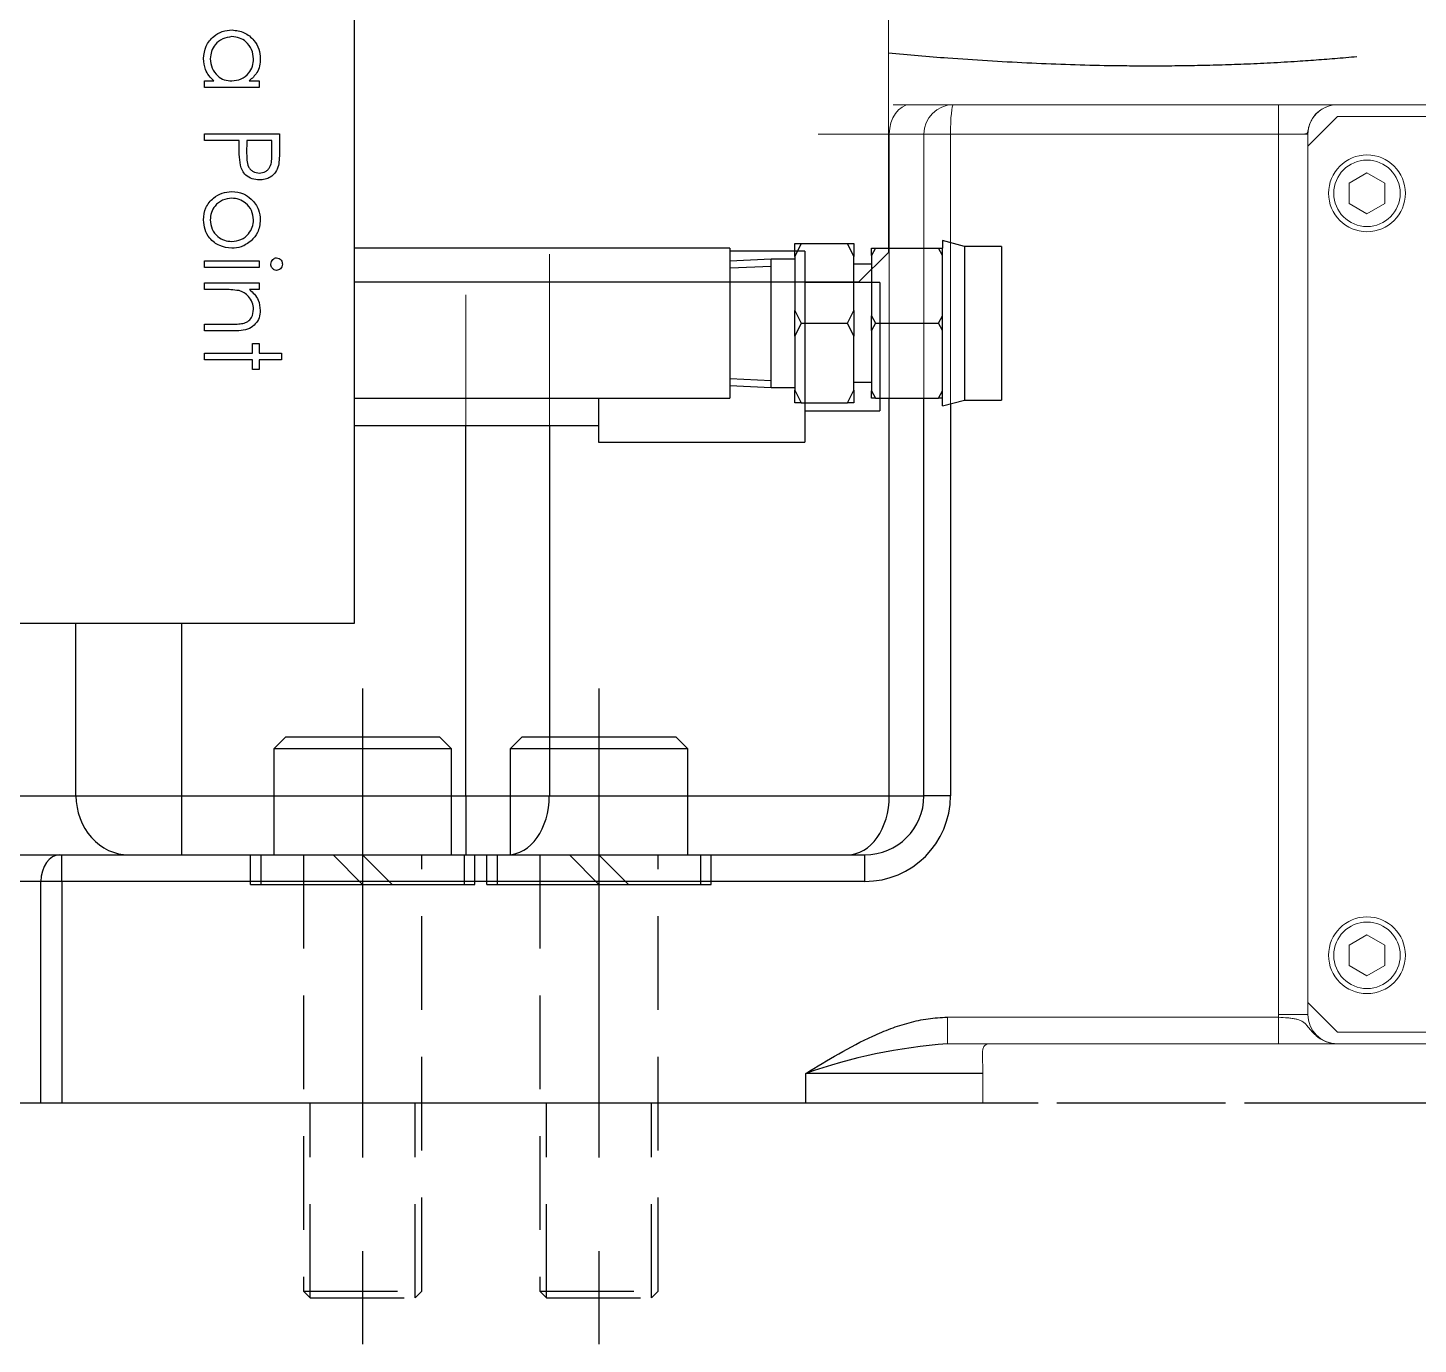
# Model space of a CAD drawing. Extents: x -2384 to 29887, y -2542 to 22350.
# Drawn here: x 1530.7 to 1766, y 951.7 to 1174.6 of the extents above; entities that cross this region are included whole.
import ezdxf

# ---------------------------------------------------------------- set-up
doc = ezdxf.new("R2010")
doc.units = 0
doc.header["$LTSCALE"] = 63.5
doc.header["$MEASUREMENT"] = 0
for name, pattern in [('CENTER', [2, 1.25, -0.25, 0.25, -0.25]), ('HIDDEN', [0.375, 0.25, -0.125]), ('PHANTOM', [2.5, 1.25, -0.25, 0.25, -0.25, 0.25, -0.25])]:
    doc.linetypes.add(name, pattern=pattern)
doc.layers.get('0').update_dxf_attribs({"linetype": 'CONTINUOUS'})
for name, color, linetype in [('$DDT_AUDIT_GENERATED_(407)', 7, 'CONTINUOUS'), ('1', 4, 'HIDDEN'), ('2', 2, 'CENTER'), ('4', 6, 'PHANTOM'), ('A290-7329-X201', 7, 'CONTINUOUS')]:
    doc.layers.add(name, color=color, linetype=linetype)

msp = doc.modelspace()

# ---------------------------------------------------------------- linework, layer by layer
at = {"layer": '$DDT_AUDIT_GENERATED_(407)', "color": 6, "linetype": 'Continuous', "ltscale": 25.4}
for p, q in [((1661.6, 1138.05), (1660.51, 1135.88)), ((1660.51, 1135.88), (1660.51, 1138.05)), ((1660.51, 1138.05), (1661.6, 1138.05)), ((1661.6, 1138.05), (1669.42, 1138.05)), ((1670.51, 1135.88), (1669.42, 1138.05)), ((1669.42, 1138.05), (1670.51, 1138.05)), ((1670.51, 1138.05), (1670.51, 1135.88)), ((1673.51, 1136), (1673.51, 1137.25)), ((1673.51, 1137.25), (1674.17, 1137.25)), ((1674.17, 1137.25), (1673.51, 1136)), ((1674.17, 1137.25), (1684.84, 1137.25)), ((1684.84, 1137.25), (1685.51, 1137.25)), ((1685.51, 1136), (1684.84, 1137.25)), ((1685.51, 1138.55), (1685.51, 1137.25)), ((1689.24, 1137.55), (1685.51, 1138.55)), ((1685.51, 1136), (1685.51, 1137.25)), ((1695.51, 1137.55), (1689.24, 1137.55)), ((1689.24, 1137.55), (1689.24, 1111.55)), ((1695.51, 1137.55), (1695.51, 1111.55)), ((1656.51, 1135.4), (1649.51, 1135.09)), ((1656.51, 1113.7), (1656.51, 1135.4)), ((1660.51, 1135.4), (1656.51, 1135.4)), ((1660.51, 1135.88), (1660.51, 1126.71)), ((1670.51, 1126.71), (1670.51, 1135.88)), ((1673.51, 1134.55), (1670.51, 1134.55)), ((1673.51, 1136), (1673.51, 1125.8)), ((1685.51, 1125.8), (1685.51, 1136)), ((1649.56, 1133.93), (1656.51, 1134.23)), ((1660.51, 1126.71), (1661.6, 1124.55)), ((1660.51, 1122.38), (1660.51, 1126.71)), ((1669.42, 1124.55), (1670.51, 1126.71)), ((1670.51, 1126.71), (1670.51, 1122.38)), ((1673.51, 1123.3), (1673.51, 1125.8)), ((1673.51, 1125.8), (1674.17, 1124.55)), ((1684.84, 1124.55), (1685.51, 1125.8)), ((1685.51, 1123.3), (1685.51, 1125.8)), ((1661.6, 1124.55), (1660.51, 1122.38)), ((1661.6, 1124.55), (1669.42, 1124.55)), ((1670.51, 1122.38), (1669.42, 1124.55)), ((1674.17, 1124.55), (1673.51, 1123.3)), ((1673.51, 1123.3), (1673.51, 1113.1)), ((1674.17, 1124.55), (1684.84, 1124.55)), ((1685.51, 1123.3), (1684.84, 1124.55)), ((1685.51, 1113.1), (1685.51, 1123.3)), ((1660.51, 1122.38), (1660.51, 1113.21)), ((1670.51, 1113.21), (1670.51, 1122.38)), ((1649.51, 1114), (1656.51, 1113.7)), ((1649.56, 1115.17), (1656.51, 1114.86)), ((1656.51, 1113.7), (1660.51, 1113.7)), ((1660.51, 1111.05), (1660.51, 1113.21)), ((1660.51, 1113.21), (1661.6, 1111.05)), ((1669.42, 1111.05), (1670.51, 1113.21)), ((1670.51, 1114.55), (1673.51, 1114.55)), ((1670.51, 1113.21), (1670.51, 1111.05)), ((1661.6, 1111.05), (1660.51, 1111.05)), ((1661.6, 1111.05), (1669.42, 1111.05)), ((1670.51, 1111.05), (1669.42, 1111.05)), ((1673.51, 1111.85), (1673.51, 1113.1)), ((1673.51, 1113.1), (1674.17, 1111.85)), ((1674.17, 1111.85), (1673.51, 1111.85)), ((1674.17, 1111.85), (1684.84, 1111.85)), ((1684.84, 1111.85), (1685.51, 1113.1)), ((1685.51, 1111.85), (1684.84, 1111.85)), ((1685.51, 1111.85), (1685.51, 1113.1)), ((1685.51, 1110.55), (1685.51, 1111.85)), ((1685.51, 1110.55), (1689.24, 1111.55)), ((1689.24, 1111.55), (1695.51, 1111.55))]:
    msp.add_line(p, q, dxfattribs=at)
for p, q in [((1586.01, 1073.75), (1586.01, 1251.55)), ((1560.61, 1165.58), (1562.21, 1165.58)), ((1560.61, 1164.44), (1560.61, 1165.58)), ((1568.17, 1165.58), (1569.89, 1165.58)), ((1569.89, 1165.58), (1569.89, 1164.44)), ((1569.89, 1164.44), (1560.61, 1164.44)), ((1560.61, 1156.62), (1573.31, 1156.62)), ((1560.61, 1155.48), (1560.61, 1156.62)), ((1573.31, 1156.62), (1573.31, 1154.13)), ((1566.47, 1155.48), (1560.61, 1155.48)), ((1566.47, 1154.58), (1566.47, 1155.48)), ((1567.77, 1155.48), (1567.74, 1153.26)), ((1572.01, 1155.48), (1567.77, 1155.48)), ((1572.01, 1153.16), (1572.01, 1155.48)), ((1649.51, 1137.25), (1586.01, 1137.25)), ((1649.51, 1137.25), (1649.51, 1111.85)), ((1662.21, 1136.75), (1649.51, 1136.75)), ((1662.21, 1136.75), (1662.21, 1104.41)), ((1560.61, 1135.13), (1569.89, 1135.13)), ((1560.61, 1133.99), (1560.61, 1135.13)), ((1569.89, 1135.13), (1569.89, 1133.99)), ((1569.89, 1133.99), (1560.61, 1133.99)), ((1560.61, 1131.39), (1569.89, 1131.39)), ((1560.61, 1130.25), (1560.61, 1131.39)), ((1563.96, 1130.25), (1560.61, 1130.25)), ((1569.89, 1130.25), (1568.22, 1130.25)), ((1569.89, 1131.39), (1569.89, 1130.25)), ((1586.01, 1131.55), (1671.38, 1131.55)), ((1674.91, 1131.45), (1662.21, 1131.45)), ((1674.91, 1131.45), (1674.91, 1109.71)), ((1560.61, 1123.24), (1560.61, 1124.38)), ((1560.61, 1124.38), (1564.97, 1124.38)), ((1565.35, 1123.24), (1560.61, 1123.24)), ((1568.75, 1119.5), (1568.75, 1121.13)), ((1568.75, 1121.13), (1569.89, 1121.13)), ((1569.89, 1121.13), (1569.89, 1119.5)), ((1560.61, 1119.5), (1568.75, 1119.5)), ((1560.61, 1118.36), (1560.61, 1119.5)), ((1568.75, 1118.36), (1560.61, 1118.36)), ((1568.75, 1116.73), (1568.75, 1118.36)), ((1569.89, 1119.5), (1573.63, 1119.5)), ((1569.89, 1118.36), (1569.89, 1116.73)), ((1573.63, 1118.36), (1569.89, 1118.36)), ((1573.63, 1119.5), (1573.63, 1118.36)), ((1569.89, 1116.73), (1568.75, 1116.73)), ((1586.01, 1111.85), (1649.51, 1111.85)), ((1627.28, 1111.85), (1627.28, 1104.41)), ((1662.21, 1109.71), (1674.91, 1109.71)), ((1586.01, 1107.24), (1627.28, 1107.24)), ((1627.28, 1104.41), (1662.21, 1104.41)), ((1408.21, 1073.75), (1586.01, 1073.75)), ((1572.38, 1052.55), (1574.38, 1054.55)), ((1574.38, 1054.55), (1600.38, 1054.55)), ((1600.38, 1054.55), (1602.38, 1052.55)), ((1612.38, 1052.55), (1614.38, 1054.55)), ((1614.38, 1054.55), (1640.38, 1054.55)), ((1640.38, 1054.55), (1642.38, 1052.55)), ((1572.38, 1052.55), (1602.38, 1052.55)), ((1572.38, 1034.55), (1572.38, 1052.55)), ((1602.38, 1052.55), (1602.38, 1034.55)), ((1612.38, 1052.55), (1642.38, 1052.55)), ((1612.38, 1034.55), (1612.38, 1052.55)), ((1642.38, 1052.55), (1642.38, 1034.55)), ((1568.38, 1029.55), (1568.38, 1034.55)), ((1570.18, 1029.55), (1570.18, 1034.55)), ((1582.38, 1034.55), (1587.38, 1029.55)), ((1587.38, 1034.55), (1592.38, 1029.55)), ((1604.58, 1034.55), (1604.58, 1029.55)), ((1606.38, 1029.55), (1606.38, 1034.55)), ((1608.38, 1029.55), (1608.38, 1034.55)), ((1610.18, 1029.55), (1610.18, 1034.55)), ((1622.38, 1034.55), (1627.38, 1029.55)), ((1627.38, 1034.55), (1632.38, 1029.55)), ((1644.58, 1034.55), (1644.58, 1029.55)), ((1646.38, 1029.55), (1646.38, 1034.55)), ((1568.38, 1029.55), (1606.38, 1029.55)), ((1608.38, 1029.55), (1646.38, 1029.55))]:
    msp.add_line(p, q)
at = {"color": 6, "lineweight": 0}
for p, q in [((1676.38, 1136.55), (1676.38, 1214.85)), ((1677.16, 1161.55), (1680.05, 1161.55)), ((1680.05, 1161.55), (1687.37, 1161.55)), ((1687.37, 1161.55), (1742.38, 1161.55)), ((1742.38, 1161.55), (1752.38, 1161.55)), ((1742.38, 1156.56), (1742.38, 1161.55)), ((1752.38, 1161.55), (1795.18, 1161.55)), ((1752.38, 1159.55), (1747.38, 1154.55)), ((1795.18, 1159.55), (1752.38, 1159.55)), ((1676.52, 1156.56), (1664.46, 1156.56)), ((1682.38, 1156.56), (1676.52, 1156.56)), ((1676.52, 1044.55), (1676.52, 1156.56)), ((1686.88, 1156.56), (1682.38, 1156.56)), ((1682.38, 1044.55), (1682.38, 1156.56)), ((1742.38, 1156.56), (1686.88, 1156.56)), ((1686.88, 1156.56), (1686.88, 1044.55)), ((1742.38, 1007.55), (1742.38, 1156.55)), ((1742.38, 1156.55), (1747.38, 1156.55)), ((1747.38, 1154.55), (1747.38, 1156.55)), ((1747.38, 1154.55), (1747.38, 1009.55)), ((1757.38, 1150.01), (1754.38, 1148.28)), ((1760.38, 1148.28), (1757.38, 1150.01)), ((1754.38, 1148.28), (1754.38, 1144.82)), ((1760.38, 1144.82), (1760.38, 1148.28)), ((1754.38, 1144.82), (1757.38, 1143.08)), ((1757.38, 1143.08), (1760.38, 1144.82)), ((1671.38, 1131.55), (1676.38, 1136.55)), ((1757.38, 1021.01), (1754.38, 1019.28)), ((1754.38, 1019.28), (1754.38, 1015.82)), ((1760.38, 1019.28), (1757.38, 1021.01)), ((1760.38, 1015.82), (1760.38, 1019.28)), ((1754.38, 1015.82), (1757.38, 1014.08)), ((1757.38, 1014.08), (1760.38, 1015.82)), ((1742.38, 1007.55), (1747.38, 1007.55)), ((1747.38, 1007.55), (1747.38, 1009.55)), ((1747.38, 1009.55), (1752.38, 1004.55)), ((1686.36, 1007.05), (1742.39, 1007.05)), ((1686.36, 1007.05), (1686.36, 1002.55)), ((1686.36, 1007.05), (1686.36, 1002.55)), ((1742.39, 1007.05), (1742.39, 1002.55)), ((1752.38, 1004.55), (1962.38, 1004.55)), ((1742.39, 1002.55), (1686.36, 1002.55)), ((1724.72, 1002.55), (1693.38, 1002.55)), ((1738.54, 1002.55), (1724.72, 1002.55)), ((1745.4, 1002.55), (1738.54, 1002.55)), ((1752.38, 1002.55), (1742.39, 1002.55)), ((1962.38, 1002.55), (1752.38, 1002.55)), ((1692.38, 997.55), (1692.38, 992.55)), ((1692.38, 997.55), (1692.38, 992.55))]:
    msp.add_line(p, q, dxfattribs=at)
at = {"lineweight": 0}
for p, q in [((1618.98, 1136.24), (1618.98, 1044.55)), ((1604.83, 1044.55), (1604.83, 1129.37)), ((1556.74, 1044.55), (1604.83, 1044.55)), ((1604.83, 1044.55), (1618.98, 1044.55)), ((1604.83, 1044.55), (1604.83, 1034.55)), ((1618.98, 1044.55), (1676.52, 1044.55)), ((1676.52, 1044.55), (1682.38, 1044.55)), ((1686.88, 1044.55), (1682.38, 1044.55)), ((1536.45, 1034.55), (1672.38, 1034.55)), ((1536.45, 1030.05), (1536.45, 1034.55)), ((1672.38, 1030.05), (1672.38, 1034.55)), ((1532.92, 1030.05), (1515.85, 1030.05)), ((1536.45, 1030.05), (1532.92, 1030.05)), ((1532.92, 992.55), (1532.92, 1030.05)), ((1672.38, 1030.05), (1536.45, 1030.05)), ((1536.45, 1030.05), (1536.45, 992.55)), ((1622.38, 1029.55), (1627.38, 1029.55)), ((1627.38, 1029.55), (1622.38, 1029.55)), ((1692.38, 997.55), (1662.38, 997.55)), ((1662.38, 992.55), (1662.38, 997.55)), ((1515.85, 992.55), (1532.92, 992.55)), ((1532.92, 992.55), (1536.45, 992.55)), ((1536.45, 992.55), (1662.38, 992.55)), ((1662.38, 992.55), (1692.38, 992.55))]:
    msp.add_line(p, q, dxfattribs=at)
at = {"color": 6, "lineweight": 0}
for centre, radius in [((1757.38, 1146.55), 6.5), ((1757.38, 1146.55), 5.63), ((1757.38, 1017.55), 6.5), ((1757.38, 1017.55), 5.63)]:
    msp.add_circle(centre, radius, dxfattribs=at)
for centre, radius, start, end in [((1687.37, 1156.56), 4.99, 90, 180), ((1752.38, 1156.55), 5, 90, 180), ((1752.38, 1156.55), 10, 179.9427, 180), ((1752.38, 1007.55), 10, 180, 182.866), ((1752.38, 1007.55), 5, 180, 270)]:
    msp.add_arc(centre, radius, start, end, dxfattribs=at)
at = {"lineweight": 0}
for centre, radius, start, end in [((1672.38, 1044.55), 10, 270, 0), ((1672.38, 1044.55), 14.5, 270, 0), ((1693.19, 909.79), 93.01, 94.2156, 109.3459)]:
    msp.add_arc(centre, radius, start, end, dxfattribs=at)
at = {"color": 6, "lineweight": 0}
for centre, ratio in [((1680.05, 1156.56), 0.707107), ((1687.37, 1156.56), 0.098196)]:
    msp.add_ellipse(centre, major_axis=(0, -4.99), ratio=ratio, start_param=3.141593, end_param=4.712389, dxfattribs=at)
at = {"lineweight": 0}
for centre, major_axis in [((1611.9, 1044.55), (0, 10)), ((1669.45, 1044.55), (0, 10)), ((1536.1, 1030.05), (0, -4.5))]:
    msp.add_ellipse(centre, major_axis=major_axis, ratio=0.707107, start_param=3.141593, end_param=4.712389, dxfattribs=at)
for points, knots in [([(1560.45, 1169.37), (1560.53, 1170.08), (1560.7, 1171.51), (1562.01, 1173.09), (1563.59, 1174.06), (1564.71, 1174.16), (1565.27, 1174.21)], [0, 0, 0, 0, 0.279574, 0.559348, 0.779596, 1, 1, 1, 1]), ([(1565.26, 1173.07), (1564.72, 1172.99), (1563.64, 1172.83), (1562.42, 1171.84), (1561.71, 1170.61), (1561.63, 1169.76), (1561.59, 1169.33)], [0, 0, 0, 0, 0.2794, 0.5591, 0.779554, 1, 1, 1, 1]), ([(1568.91, 1169.32), (1568.85, 1169.86), (1568.72, 1170.95), (1567.76, 1172.19), (1566.54, 1172.93), (1565.69, 1173.02), (1565.26, 1173.07)], [0, 0, 0, 0, 0.279744, 0.559262, 0.779722, 1, 1, 1, 1]), ([(1565.27, 1174.21), (1565.99, 1174.12), (1567.41, 1173.94), (1568.95, 1172.6), (1569.91, 1171.01), (1570, 1169.89), (1570.05, 1169.33)], [0, 0, 0, 0, 0.279409, 0.559215, 0.779552, 1, 1, 1, 1]), ([(1562.21, 1165.58), (1561.92, 1165.85), (1561.33, 1166.41), (1560.6, 1167.69), (1560.5, 1168.73), (1560.45, 1169.37)], [0, 0, 0, 0, 0.280546, 0.560794, 1, 1, 1, 1]), ([(1561.59, 1169.33), (1561.65, 1168.78), (1561.78, 1167.7), (1562.71, 1166.43), (1563.94, 1165.69), (1564.8, 1165.61), (1565.23, 1165.58)], [0, 0, 0, 0, 0.279818, 0.559422, 0.779573, 1, 1, 1, 1]), ([(1565.23, 1165.58), (1565.78, 1165.64), (1566.88, 1165.76), (1568.09, 1166.78), (1568.81, 1168.02), (1568.88, 1168.89), (1568.91, 1169.32)], [0, 0, 0, 0, 0.279651, 0.559215, 0.779501, 1, 1, 1, 1]), ([(1570.05, 1169.33), (1570.03, 1168.93), (1569.98, 1168.11), (1569.45, 1166.71), (1568.66, 1166.01), (1568.17, 1165.58)], [0, 0, 0, 0, 0.280682, 0.561148, 1, 1, 1, 1]), ([(1566.68, 1151.34), (1566.6, 1151.94), (1566.47, 1153.02), (1566.47, 1154.1), (1566.47, 1154.58)], [0, 0, 0, 0, 0.559694, 1, 1, 1, 1]), ([(1567.74, 1153.26), (1567.75, 1152.89), (1567.77, 1152.14), (1567.94, 1151.2), (1568.37, 1150.58), (1568.96, 1150.09), (1569.52, 1150), (1569.9, 1149.95)], [0, 0, 0, 0, 0.251115, 0.501025, 0.626345, 0.751685, 1, 1, 1, 1]), ([(1573.31, 1154.13), (1573.31, 1153.59), (1573.31, 1152.62), (1573.18, 1151.66), (1573.12, 1151.24)], [0, 0, 0, 0, 0.560314, 1, 1, 1, 1]), ([(1569.9, 1148.81), (1569.48, 1148.84), (1568.65, 1148.9), (1567.63, 1149.53), (1566.97, 1150.4), (1566.78, 1151.03), (1566.68, 1151.34)], [0, 0, 0, 0, 0.280099, 0.559324, 0.779458, 1, 1, 1, 1]), ([(1569.9, 1149.95), (1570.26, 1150), (1570.81, 1150.09), (1571.38, 1150.56), (1571.82, 1151.15), (1571.99, 1152.07), (1572, 1152.8), (1572.01, 1153.16)], [0, 0, 0, 0, 0.248353, 0.373721, 0.499056, 0.748884, 1, 1, 1, 1]), ([(1573.12, 1151.24), (1572.98, 1150.85), (1572.7, 1150.08), (1571.84, 1149.28), (1570.87, 1148.86), (1570.22, 1148.83), (1569.9, 1148.81)], [0, 0, 0, 0, 0.27972, 0.559395, 0.779506, 1, 1, 1, 1]), ([(1560.45, 1142.05), (1560.52, 1142.76), (1560.66, 1144.18), (1561.98, 1145.74), (1563.55, 1146.7), (1564.67, 1146.8), (1565.22, 1146.85)], [0, 0, 0, 0, 0.279777, 0.559194, 0.7796, 1, 1, 1, 1]), ([(1565.22, 1146.85), (1565.91, 1146.79), (1567.13, 1146.67), (1568.09, 1145.91), (1568.52, 1145.58)], [0, 0, 0, 0, 0.559285, 1, 1, 1, 1]), ([(1565.22, 1145.71), (1564.68, 1145.65), (1563.61, 1145.51), (1562.39, 1144.54), (1561.7, 1143.32), (1561.62, 1142.47), (1561.59, 1142.05)], [0, 0, 0, 0, 0.2795877, 0.5591612, 0.7795337, 1, 1, 1, 1]), ([(1568.91, 1142.05), (1568.85, 1142.59), (1568.71, 1143.68), (1567.7, 1144.87), (1566.5, 1145.6), (1565.64, 1145.68), (1565.22, 1145.71)], [0, 0, 0, 0, 0.279468, 0.559279, 0.779558, 1, 1, 1, 1]), ([(1568.52, 1145.58), (1569.01, 1145.01), (1569.9, 1143.98), (1570.01, 1142.64), (1570.05, 1142.05)], [0, 0, 0, 0, 0.558866, 1, 1, 1, 1]), ([(1565.22, 1137.25), (1564.52, 1137.33), (1563.11, 1137.51), (1561.52, 1138.79), (1560.57, 1140.38), (1560.49, 1141.49), (1560.45, 1142.05)], [0, 0, 0, 0, 0.279523, 0.559384, 0.779517, 1, 1, 1, 1]), ([(1561.59, 1142.05), (1561.65, 1141.51), (1561.77, 1140.44), (1562.74, 1139.22), (1563.95, 1138.51), (1564.79, 1138.43), (1565.22, 1138.39)], [0, 0, 0, 0, 0.279766, 0.559165, 0.779614, 1, 1, 1, 1]), ([(1565.22, 1138.39), (1565.76, 1138.45), (1566.84, 1138.58), (1568.04, 1139.58), (1568.79, 1140.77), (1568.87, 1141.62), (1568.91, 1142.05)], [0, 0, 0, 0, 0.279599, 0.559378, 0.779652, 1, 1, 1, 1]), ([(1570.05, 1142.05), (1569.97, 1141.29), (1569.83, 1139.95), (1568.92, 1138.96), (1568.52, 1138.52)], [0, 0, 0, 0, 0.559196, 1, 1, 1, 1]), ([(1568.52, 1138.52), (1567.97, 1138.11), (1566.98, 1137.38), (1565.76, 1137.29), (1565.22, 1137.25)], [0, 0, 0, 0, 0.559216, 1, 1, 1, 1]), ([(1571.84, 1134.57), (1571.86, 1134.71), (1571.89, 1135.01), (1572.15, 1135.35), (1572.46, 1135.58), (1572.7, 1135.61), (1572.82, 1135.62)], [0, 0, 0, 0, 0.27975, 0.559822, 0.779937, 1, 1, 1, 1]), ([(1572.82, 1133.5), (1572.67, 1133.52), (1572.37, 1133.57), (1572.06, 1133.87), (1571.87, 1134.21), (1571.85, 1134.45), (1571.84, 1134.57)], [0, 0, 0, 0, 0.279122, 0.558725, 0.779327, 1, 1, 1, 1]), ([(1572.82, 1135.62), (1572.97, 1135.6), (1573.27, 1135.56), (1573.58, 1135.26), (1573.77, 1134.92), (1573.79, 1134.68), (1573.8, 1134.57)], [0, 0, 0, 0, 0.2793267, 0.5589082, 0.7794279, 1, 1, 1, 1]), ([(1573.8, 1134.57), (1573.78, 1134.42), (1573.75, 1134.11), (1573.5, 1133.76), (1573.17, 1133.54), (1572.93, 1133.52), (1572.82, 1133.5)], [0, 0, 0, 0, 0.279818, 0.559755, 0.779918, 1, 1, 1, 1]), ([(1566.46, 1130.07), (1565.99, 1130.13), (1565.17, 1130.25), (1564.33, 1130.25), (1563.96, 1130.25)], [0, 0, 0, 0, 0.5596576, 1, 1, 1, 1]), ([(1568.91, 1126.91), (1568.87, 1127.32), (1568.79, 1128.12), (1568.13, 1129.06), (1567.35, 1129.75), (1566.75, 1129.96), (1566.46, 1130.07)], [0, 0, 0, 0, 0.279563, 0.559407, 0.779699, 1, 1, 1, 1]), ([(1568.22, 1130.25), (1568.51, 1130), (1569.1, 1129.5), (1569.88, 1128.32), (1569.99, 1127.32), (1570.05, 1126.72)], [0, 0, 0, 0, 0.280802, 0.561179, 1, 1, 1, 1]), ([(1570.05, 1126.72), (1570.02, 1126.3), (1569.94, 1125.47), (1569.27, 1124.37), (1568.2, 1123.56), (1566.81, 1123.28), (1565.84, 1123.25), (1565.35, 1123.24)], [0, 0, 0, 0, 0.1865964, 0.373039, 0.5593711, 0.7792538, 1, 1, 1, 1]), ([(1567.09, 1124.52), (1567.38, 1124.61), (1567.97, 1124.79), (1568.78, 1125.62), (1568.86, 1126.42), (1568.91, 1126.91)], [0, 0, 0, 0, 0.281192, 0.561331, 1, 1, 1, 1]), ([(1564.97, 1124.38), (1565.37, 1124.38), (1566.08, 1124.38), (1566.78, 1124.48), (1567.09, 1124.52)], [0, 0, 0, 0, 0.5602545, 1, 1, 1, 1])]:
    msp.add_open_spline(points, degree=3, knots=knots)
at = {"color": 6, "lineweight": 0}
for points, knots in [([(1752.38, 1161.55), (1751.16, 1161.55), (1749.93, 1161.08), (1748.56, 1159.84), (1748.19, 1159.35), (1747.77, 1158.53), (1747.66, 1158.25), (1747.48, 1157.67), (1747.42, 1157.37), (1747.32, 1156.85), (1747.27, 1156.73), (1747.1, 1156.62), (1746.99, 1156.61), (1746.57, 1156.58), (1746.19, 1156.57), (1744.83, 1156.56), (1743.62, 1156.56), (1742.38, 1156.56)], [0, 0, 0, 0, 0.25, 0.25, 0.375, 0.375, 0.4375, 0.4375, 0.5, 0.5, 0.5625, 0.5625, 0.625, 0.625, 0.75, 0.75, 1, 1, 1, 1]), ([(1742.39, 1007.05), (1742.93, 1007.02), (1743.45, 1006.99), (1744.21, 1006.93), (1744.46, 1006.9), (1744.93, 1006.83), (1745.15, 1006.8), (1745.58, 1006.7), (1745.78, 1006.64), (1746.16, 1006.5), (1746.33, 1006.41), (1746.66, 1006.2), (1746.81, 1006.08), (1747.1, 1005.79), (1747.24, 1005.63), (1747.52, 1005.29), (1747.66, 1005.11), (1747.97, 1004.74), (1748.13, 1004.56), (1748.47, 1004.21), (1748.65, 1004.04), (1749.03, 1003.71), (1749.24, 1003.56), (1749.88, 1003.14), (1750.35, 1002.93), (1751.09, 1002.7), (1751.35, 1002.64), (1751.73, 1002.59), (1751.86, 1002.57), (1752.12, 1002.55), (1752.25, 1002.55), (1752.38, 1002.55)], [0, 0, 0, 0, 0.125, 0.125, 0.1875, 0.1875, 0.25, 0.25, 0.3125, 0.3125, 0.375, 0.375, 0.4375, 0.4375, 0.5, 0.5, 0.5625, 0.5625, 0.625, 0.625, 0.6875, 0.6875, 0.75, 0.75, 0.875, 0.875, 0.9375, 0.9375, 0.96875, 0.96875, 1, 1, 1, 1]), ([(1692.38, 997.55), (1692.38, 997.8), (1692.38, 998.05), (1692.36, 998.55), (1692.35, 998.79), (1692.32, 999.54), (1692.29, 1000.03), (1692.28, 1000.74), (1692.28, 1000.97), (1692.32, 1001.41), (1692.36, 1001.62), (1692.46, 1001.91), (1692.5, 1002.01), (1692.6, 1002.18), (1692.66, 1002.25), (1692.89, 1002.46), (1693.09, 1002.55), (1693.38, 1002.55)], [0, 0, 0, 0, 0.125, 0.125, 0.25, 0.25, 0.5, 0.5, 0.625, 0.625, 0.75, 0.75, 0.8125, 0.8125, 0.875, 0.875, 1, 1, 1, 1]), ([(1692.38, 997.55), (1692.38, 997.8), (1692.38, 998.05), (1692.36, 998.55), (1692.35, 998.79), (1692.32, 999.54), (1692.29, 1000.03), (1692.28, 1000.74), (1692.28, 1000.97), (1692.32, 1001.41), (1692.36, 1001.62), (1692.46, 1001.91), (1692.5, 1002.01), (1692.6, 1002.18), (1692.66, 1002.25), (1692.89, 1002.46), (1693.09, 1002.55), (1693.38, 1002.55)], [0, 0, 0, 0, 0.125, 0.125, 0.25, 0.25, 0.5, 0.5, 0.625, 0.625, 0.75, 0.75, 0.8125, 0.8125, 0.875, 0.875, 1, 1, 1, 1])]:
    msp.add_open_spline(points, degree=3, knots=knots, dxfattribs=at)
at = {"lineweight": 0}
msp.add_open_spline([(1662.38, 997.55), (1664.24, 998.68), (1666.09, 999.81), (1669.86, 1001.96), (1671.78, 1002.98), (1674.74, 1004.33), (1675.74, 1004.75), (1677.79, 1005.51), (1678.83, 1005.85), (1680.95, 1006.42), (1682.01, 1006.64), (1684.16, 1006.96), (1685.25, 1007.05), (1686.36, 1007.05)], degree=3, knots=[0, 0, 0, 0, 0.25, 0.25, 0.5, 0.5, 0.625, 0.625, 0.75, 0.75, 0.875, 0.875, 1, 1, 1, 1], dxfattribs=at)
at = {"layer": '1'}
for p, q in [((1577.38, 1034.55), (1577.38, 960.68)), ((1597.38, 960.68), (1597.38, 1034.55)), ((1617.38, 1034.55), (1617.38, 960.68)), ((1637.38, 960.68), (1637.38, 1034.55)), ((1578.51, 959.55), (1578.51, 992.55)), ((1596.25, 959.55), (1596.25, 992.55)), ((1618.51, 959.55), (1618.51, 992.55)), ((1636.25, 959.55), (1636.25, 992.55)), ((1577.38, 960.68), (1597.38, 960.68)), ((1577.38, 960.68), (1578.51, 959.55)), ((1596.25, 959.55), (1597.38, 960.68)), ((1617.38, 960.68), (1637.38, 960.68)), ((1617.38, 960.68), (1618.51, 959.55)), ((1636.25, 959.55), (1637.38, 960.68)), ((1578.51, 959.55), (1596.25, 959.55)), ((1618.51, 959.55), (1636.25, 959.55))]:
    msp.add_line(p, q, dxfattribs=at)
at = {"layer": '2'}
for p, q in [((1587.38, 1062.69), (1587.38, 951.7)), ((1627.38, 1062.69), (1627.38, 951.7))]:
    msp.add_line(p, q, dxfattribs=at)
at = {"layer": '4'}
for p in [(149.14, 992.55), (669.83, 992.55)]:
    msp.add_line(p, (6952.97, 992.55), dxfattribs=at)
for points, knots in [([(1913.81, 1160), (1913.83, 1161.38), (1913.87, 1165.06), (1913.96, 1171.61), (1913.84, 1178.76), (1913.35, 1185.27), (1912.51, 1190.86), (1911.24, 1196.01), (1909.56, 1200.56), (1907.61, 1204.39), (1905.55, 1207.47), (1903.55, 1209.91), (1901.72, 1211.83), (1900.07, 1213.35), (1898.4, 1214.75), (1896.39, 1216.27), (1893.53, 1218.17), (1889.66, 1220.35), (1884.84, 1222.54), (1879.6, 1224.45), (1874.34, 1226), (1869.28, 1227.22), (1864.4, 1228.19), (1858.64, 1229.15), (1852.03, 1229.99), (1844.38, 1230.69), (1836.56, 1231.17), (1827.33, 1231.51), (1816.55, 1231.64), (1804.05, 1231.51), (1790.9, 1231.14), (1777.44, 1230.5), (1764.06, 1229.58), (1750.11, 1228.32), (1735.67, 1226.69), (1720.85, 1224.66), (1706.52, 1222.37), (1692.58, 1219.85), (1682.58, 1217.88), (1677.23, 1216.74), (1676.38, 1216.56)], [0, 0, 0, 0, 0.0179622, 0.0480949, 0.07715, 0.0983311, 0.1183651, 0.1369627, 0.1538367, 0.1687294, 0.1813528, 0.1920509, 0.2011531, 0.2086842, 0.2151028, 0.2236565, 0.2348931, 0.2508073, 0.269816, 0.2895585, 0.3081812, 0.3258066, 0.3425782, 0.35858, 0.3848042, 0.4096817, 0.4357282, 0.4630887, 0.5015872, 0.542503, 0.5860383, 0.6302557, 0.673669, 0.7162844, 0.7663417, 0.815199, 0.8628389, 0.9099731, 0.9570509, 0.9659789, 0.9659789, 0.9659789, 0.9659789]), ([(1851.12, 1160.04), (1851.04, 1161.35), (1850.85, 1164.37), (1850.12, 1168.76), (1849.1, 1173), (1847.97, 1176.46), (1846.81, 1179.33), (1845.26, 1182.58), (1843.02, 1186.36), (1839.64, 1190.71), (1835.51, 1194.73), (1830.74, 1198.26), (1825.67, 1201.11), (1820.59, 1203.32), (1815.37, 1205.1), (1809.81, 1206.55), (1803.27, 1207.82), (1795.71, 1208.82), (1787.2, 1209.49), (1778.35, 1209.86), (1769.23, 1210.01), (1757.82, 1210.04), (1744.29, 1210.08), (1728.83, 1210.47), (1713.15, 1211.12), (1697.13, 1212.05), (1684.72, 1212.95), (1677.82, 1213.5), (1676.38, 1213.62)], [0, 0, 0, 0, 0.0130626, 0.0300845, 0.0447127, 0.0569333, 0.066742, 0.0756081, 0.0928098, 0.109913, 0.1285513, 0.147339, 0.1644974, 0.180496, 0.1956998, 0.2115669, 0.228518, 0.2502036, 0.2725858, 0.29537, 0.318572, 0.3422042, 0.381753, 0.4202024, 0.4577065, 0.4986908, 0.5395392, 0.5503154, 0.5503154, 0.5503154, 0.5503154]), ([(1765.38, 1210.01), (1768.16, 1210.25), (1776.05, 1210.93), (1789.07, 1211.63), (1802.72, 1212.09), (1814.49, 1212.27), (1824.22, 1212.25), (1833.35, 1212.02), (1841.89, 1211.57), (1850.13, 1210.86), (1858.45, 1209.79), (1865.82, 1208.38), (1872.15, 1206.71), (1877.17, 1204.99), (1881.38, 1203.1), (1884.66, 1201.18), (1887.1, 1199.37), (1889.09, 1197.45), (1890.57, 1195.53), (1891.71, 1193.51), (1892.59, 1191.43), (1893.29, 1189.11), (1893.88, 1186.4), (1894.35, 1183.09), (1894.68, 1179.03), (1894.83, 1174.25), (1894.83, 1168.84), (1894.75, 1163.95), (1894.72, 1161.03), (1894.71, 1159.96)], [0, 0, 0, 0, 0.046717, 0.132509, 0.218436, 0.276769, 0.33218, 0.384489, 0.433693, 0.480002, 0.528458, 0.581253, 0.613599, 0.64653, 0.677855, 0.699215, 0.718784, 0.736843, 0.754031, 0.768139, 0.782918, 0.798547, 0.815641, 0.837061, 0.863582, 0.895442, 0.932706, 0.975287, 1, 1, 1, 1]), ([(1676.38, 1197.44), (1676.49, 1197.43), (1682.92, 1196.92), (1693.4, 1196.15), (1707.84, 1195.27), (1720.04, 1194.68), (1732.4, 1194.23), (1744.14, 1193.98), (1755.3, 1193.9), (1765.79, 1193.89), (1776.38, 1193.77), (1785.88, 1193.4), (1793.96, 1192.74), (1800.43, 1191.9), (1806.1, 1190.82), (1811.06, 1189.51), (1815.44, 1187.97), (1819.39, 1186.15), (1823.05, 1183.92), (1826.25, 1181.29), (1828.34, 1178.92), (1829.67, 1177.06), (1830.59, 1175.6), (1831.57, 1173.77), (1832.55, 1171.51), (1833.47, 1168.78), (1834.24, 1165.55), (1834.76, 1162.4), (1834.89, 1160.28), (1834.94, 1159.45)], [0.4724222, 0.4724222, 0.4724222, 0.4724222, 0.4732949, 0.5229007, 0.5546082, 0.5864097, 0.6183607, 0.6515275, 0.6786275, 0.7064454, 0.7349055, 0.7635952, 0.7838108, 0.8023874, 0.8193572, 0.8347672, 0.8493843, 0.8640841, 0.8798467, 0.8972797, 0.9140415, 0.9201918, 0.9275945, 0.9366273, 0.9473286, 0.9597419, 0.9739021, 0.989813, 1, 1, 1, 1]), ([(1676.38, 1182.08), (1678.04, 1182), (1685.01, 1181.64), (1697.29, 1181.15), (1713.34, 1180.78), (1729.76, 1180.72), (1746.71, 1181.04), (1761.73, 1181.77), (1774.29, 1182.19), (1782.97, 1182.15), (1789.93, 1181.73), (1795.37, 1181.07), (1799.92, 1180.14), (1803.61, 1179.02), (1806.54, 1177.8), (1808.88, 1176.5), (1810.4, 1175.4), (1811.4, 1174.56), (1812.28, 1173.74), (1813.37, 1172.54), (1814.59, 1170.84), (1815.82, 1168.56), (1816.9, 1165.61), (1817.64, 1162.48), (1817.82, 1160.24), (1817.89, 1159.31)], [0.5062531, 0.5062531, 0.5062531, 0.5062531, 0.5202766, 0.5651543, 0.6101486, 0.6563262, 0.7047893, 0.755146, 0.7857642, 0.8145017, 0.8325837, 0.8497749, 0.8664307, 0.8788231, 0.8911499, 0.9028738, 0.9122916, 0.9162152, 0.9217124, 0.9296123, 0.9399647, 0.9528697, 0.968465, 0.9868538, 1, 1, 1, 1]), ([(1676.38, 1170.31), (1679.74, 1170), (1687.55, 1169.35), (1699.74, 1168.6), (1711.09, 1168.21), (1720.55, 1168.12), (1728.43, 1168.19), (1736.8, 1168.42), (1745.03, 1168.86), (1752.98, 1169.46), (1760.47, 1170.14), (1767.8, 1170.8), (1774.53, 1171.24), (1780.33, 1171.37), (1784.82, 1171.19), (1788.24, 1170.79), (1791.05, 1170.24), (1793.67, 1169.43), (1795.58, 1168.5), (1796.81, 1167.63), (1797.5, 1167.02), (1798.01, 1166.49), (1798.42, 1166), (1798.87, 1165.36), (1799.37, 1164.52), (1799.92, 1163.35), (1800.41, 1161.8), (1800.75, 1160.35), (1800.85, 1159.37), (1800.87, 1159.09)], [0.5482867, 0.5482867, 0.5482867, 0.5482867, 0.5788217, 0.619291, 0.6590014, 0.6821251, 0.7055373, 0.7311036, 0.7589819, 0.7815508, 0.8051618, 0.8291825, 0.850942, 0.8700516, 0.8865699, 0.8973516, 0.9075942, 0.9197761, 0.9338307, 0.9407197, 0.9464022, 0.9509045, 0.9550064, 0.9595378, 0.9657871, 0.9737906, 0.9836179, 0.9953527, 1, 1, 1, 1])]:
    msp.add_open_spline(points, degree=3, knots=knots, dxfattribs=at)
at = {"layer": 'A290-7329-X201', "color": 6, "linetype": 'Continuous', "ltscale": 25.4}
for p, q in [((1676.52, 1044.55), (1676.52, 1111.85)), ((1682.38, 1044.55), (1682.38, 1111.85)), ((1686.88, 1110.92), (1686.88, 1044.55)), ((1604.83, 1044.55), (1604.83, 1107.24)), ((1618.98, 1107.24), (1618.98, 1044.55)), ((1538.85, 1044.55), (1538.85, 1073.75)), ((1556.74, 1073.75), (1556.74, 1044.55)), ((1505.53, 1044.55), (1538.85, 1044.55)), ((1538.85, 1044.55), (1556.74, 1044.55)), ((1556.74, 1044.55), (1556.74, 1034.55)), ((1556.74, 1044.55), (1604.83, 1044.55)), ((1604.83, 1044.55), (1604.83, 1034.55)), ((1604.83, 1044.55), (1618.98, 1044.55)), ((1618.98, 1044.55), (1676.52, 1044.55)), ((1676.52, 1044.55), (1682.38, 1044.55)), ((1686.88, 1044.55), (1682.38, 1044.55)), ((1519.03, 1034.55), (1536.1, 1034.55)), ((1536.1, 1034.55), (1536.45, 1034.55)), ((1536.45, 1030.05), (1536.45, 1034.55)), ((1536.45, 1034.55), (1672.38, 1034.55)), ((1672.38, 1030.05), (1672.38, 1034.55)), ((1532.92, 1030.05), (1515.85, 1030.05)), ((1536.45, 1030.05), (1532.92, 1030.05)), ((1532.92, 992.55), (1532.92, 1030.05)), ((1672.38, 1030.05), (1536.45, 1030.05)), ((1536.45, 1030.05), (1536.45, 992.55)), ((1662.38, 992.55), (1662.38, 997.55)), ((1692.38, 997.55), (1662.38, 997.55)), ((1515.85, 992.55), (1532.92, 992.55)), ((1532.92, 992.55), (1536.45, 992.55)), ((1536.45, 992.55), (1662.38, 992.55)), ((1662.38, 992.55), (1692.38, 992.55))]:
    msp.add_line(p, q, dxfattribs=at)
for centre, radius, start, end in [((1672.38, 1044.55), 10, 270, 0), ((1672.38, 1044.55), 14.5, 270, 0), ((1693.19, 909.79), 93.01, 94.2156, 109.3459)]:
    msp.add_arc(centre, radius, start, end, dxfattribs=at)
for centre, major_axis, ratio, start_param, end_param in [((1547.8, 1044.55), (0, 10), 0.894427, 1.570796, 3.141593), ((1611.9, 1044.55), (0, 10), 0.707107, 3.141593, 4.712389), ((1669.45, 1044.55), (0, 10), 0.707107, 3.141593, 4.712389), ((1536.1, 1030.05), (0, -4.5), 0.707107, 3.141593, 4.712389)]:
    msp.add_ellipse(centre, major_axis=major_axis, ratio=ratio, start_param=start_param, end_param=end_param, dxfattribs=at)
msp.add_open_spline([(1662.38, 997.55), (1664.24, 998.68), (1666.09, 999.81), (1669.86, 1001.96), (1671.78, 1002.98), (1674.74, 1004.33), (1675.74, 1004.75), (1677.79, 1005.51), (1678.83, 1005.85), (1680.95, 1006.42), (1682.01, 1006.64), (1684.16, 1006.96), (1685.25, 1007.05), (1686.36, 1007.05)], degree=3, knots=[0, 0, 0, 0, 0.25, 0.25, 0.5, 0.5, 0.625, 0.625, 0.75, 0.75, 0.875, 0.875, 1, 1, 1, 1], dxfattribs=at)

doc.saveas('drawing.dxf')
